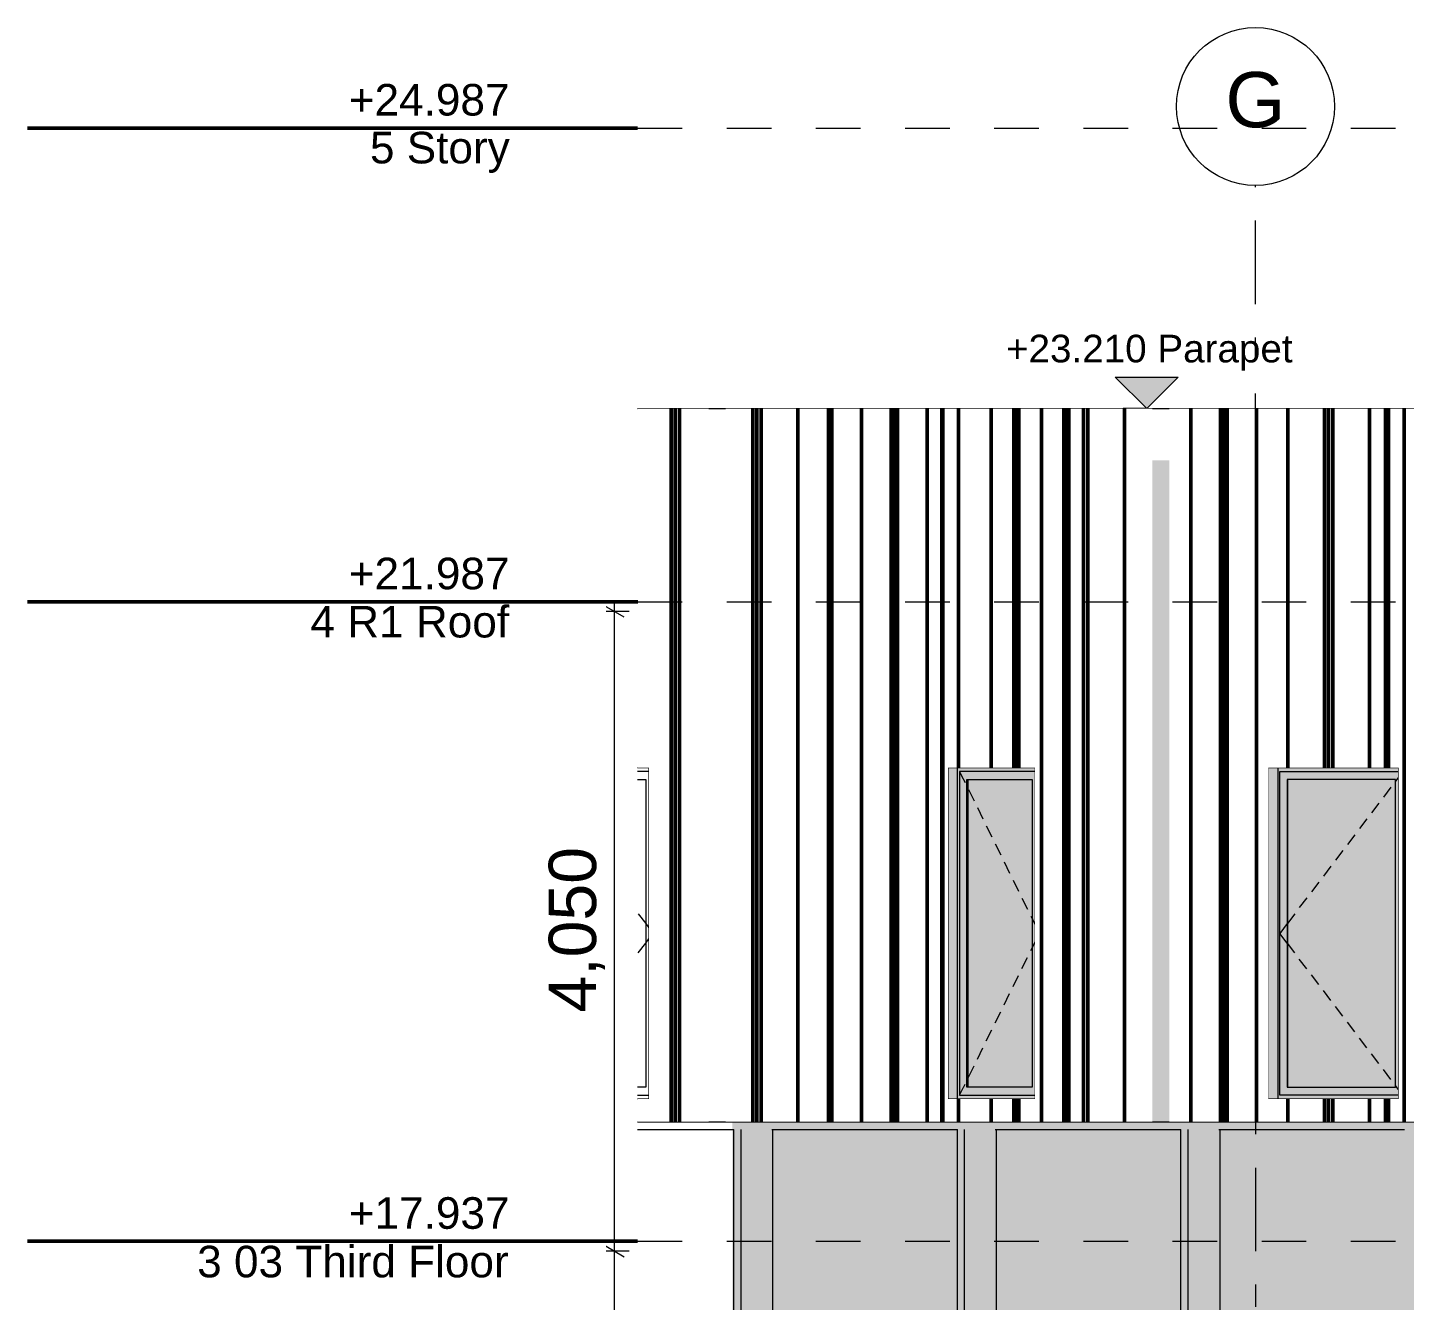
# Model space of a CAD drawing. Header units: millimetres. Extents: x -48147 to 1428745, y -495156 to 18123.
# Drawn here: x 1354000 to 1362717, y -478124 to -470063 of the extents above; entities that cross this region are included whole.
import ezdxf
from ezdxf.enums import TextEntityAlignment as Align

# ---------------------------------------------------------------- set-up
doc = ezdxf.new("R2010")
doc.units = ezdxf.units.MM
doc.header["$MEASUREMENT"] = 0
for name, pattern in [('Dashed', [2822.222233, 1411.111116, -1411.111116]), ('Double Dashed', [1093.611073, 529.166651, -211.666656, 141.111112, -211.666656]), ('Wipeout_Contour', [1000, 0, -1000])]:
    doc.linetypes.add(name, pattern=pattern)
for name, color, linetype, lineweight, true_color in [('0_Pen_No__105', 7, 'Continuous', 15, 0xa6a6a6), ('0_Pen_No__25', 7, 'Continuous', 50, 0x2a2a2a), ('New_A-15-MG_Structural_Grid_Phase_2_Pen_No__222', 7, 'Continuous', 13, 0x65af33)]:
    doc.layers.add(name, color=color, linetype=linetype, lineweight=lineweight, true_color=true_color)
for name, color, linetype, lineweight in [('0_Pen_No__6', 7, 'Continuous', 35), ('A-95-D_1_100_Pen_No__1', 7, 'Continuous', 13), ('A-95-M_Elevation Hatch_Pen_No__22', 8, 'Continuous', 50), ('A-95-P_Drawing_Pen_No__141', 255, 'Continuous', 0), ('New_A-25-M_Curtain_Wall_Pen_No__4', 7, 'Continuous', 20), ('New_A-25-M_Wall_Ext_Pen_No__87', 8, 'Continuous', 20), ('New_A-95-D_1_20_Pen_No__1', 7, 'Continuous', 13), ('New_ArchiCAD Windows_Pen_No__101', 252, 'Continuous', 15), ('New_ArchiCAD Windows_Pen_No__3', 7, 'Continuous', 18), ('New_ArchiCAD Windows_Pen_No__87', 8, 'Continuous', 20)]:
    doc.layers.add(name, color=color, linetype=linetype, lineweight=lineweight)
for name, color, linetype in [('A-95-D_1_100', 7, 'Continuous'), ('A-95-M_Elevation Hatch', 7, 'Continuous'), ('New_A-15-MG_Structural_Grid_Phase_2', 7, 'Continuous'), ('New_A-25-M_Curtain_Wall', 7, 'Continuous'), ('New_A-25-M_Wall_Ext', 7, 'Continuous'), ('New_A-95-D_1_20', 7, 'Continuous'), ('New_ArchiCAD Windows', 7, 'Continuous')]:
    doc.layers.add(name, color=color, linetype=linetype)
doc.styles.add('GENERATED_STYLE_1', font='')
doc.styles.add('GENERATED_STYLE_2', font='')
doc.styles.get('GENERATED_STYLE_1').set_extended_font_data('Arial')
doc.styles.get('GENERATED_STYLE_2').set_extended_font_data('Swis721 BT')
doc.dimstyles.new('GENERATED_STYLE__2', dxfattribs={"dimtxt": 300, "dimasz": 95, "dimexe": 0.18, "dimexo": 0, "dimgap": 0.09, "dimtad": 1, "dimdec": 0, "dimzin": 0, "dimdsep": 46, "dimtxsty": 'GENERATED_STYLE_1', "dimblk": 'ARROWHEAD_2', "dimblk1": 'ARROWHEAD_2', "dimblk2": 'ARROWHEAD_2', "dimcen": 0.09, "dimclrd": 7, "dimclre": 7, "dimclrt": 7, "dimadec": 0, "dimazin": 0, "dimtfac": 1, "dimtdec": 4, "dimtmove": 0, "dimatfit": 3, "dimfxl": 1, "dimtolj": 1, "dimtzin": 0, "dimarcsym": 0})
pattern_1 = [(90, (1341567.36, -489898.95), (-217, 0), []), (90, (1341556.51, -489898.95), (-217, 0), []), (90, (1341545.66, -489898.95), (-217, 0), []), (90, (1341665.01, -489643.95), (-108.5, 0), [])]
pattern_2 = [(90, (1341582.36, -489898.95), (-517, 0), []), (90, (1341556.5, -489898.95), (-517, 0), []), (90, (1341530.66, -489898.95), (-517, 0), []), (90, (1341815, -489643.95), (-258.5, 0), [])]
pattern_3 = [(90, (1341577.36, -489898.95), (-417, 0), []), (90, (1341556.5, -489898.95), (-417, 0), []), (90, (1341535.66, -489898.95), (-417, 0), []), (90, (1341765.01, -489643.95), (-208.5, 0), [])]

# ---------------------------------------------------------------- blocks, each defined once
blk = doc.blocks.new('Section Elem_83_2', base_point=(1341556.5, -489899))
at = {"layer": 'New_A-25-M_Wall_Ext_Pen_No__87', "linetype": 'Continuous'}
blk.add_line((1357862.3, -472476), (1366158.2, -472476), dxfattribs=at)
at = {"color": 254, "linetype": 'Wipeout_Contour', "lineweight": 0, "ltscale": 5762776.106427988}
blk.add_wipeout([(1359828, -474749), (1359828, -476849), (1359887.9, -476849), (1359887.9, -474749)], dxfattribs=at).dxf.layer = 'New_A-25-M_Wall_Ext'
at = {"color": 254, "linetype": 'Wipeout_Contour', "lineweight": 0, "ltscale": 5770428.363466277}
blk.add_wipeout([(1361914.5, -476849), (1361914.5, -474749), (1361854.7, -474749), (1361854.7, -476849)], dxfattribs=at).dxf.layer = 'New_A-25-M_Wall_Ext'
blk = doc.blocks.new('Section Elem_85_2', base_point=(1341556.5, -489899))
at = {"layer": 'New_ArchiCAD Windows_Pen_No__87', "linetype": 'Continuous'}
blk.add_line((1359828, -476849), (1359828, -474749), dxfattribs=at)
at = {"color": 254, "linetype": 'Wipeout_Contour', "lineweight": 0, "ltscale": 7203325.169521975}
blk.add_wipeout([(1359887.9, -474799), (1359887.9, -476799), (1359900.8, -476799), (1359900.8, -474824), (1359900.8, -474799)], dxfattribs=at).dxf.layer = 'New_ArchiCAD Windows'
at = {"color": 254, "linetype": 'Wipeout_Contour', "lineweight": 0, "ltscale": 8643253.80600427}
blk.add_wipeout([(1359887.9, -474799), (1359900.8, -474799), (1359900.8, -474774), (1360378.3, -474774), (1360378.3, -474749), (1359887.9, -474749)], dxfattribs=at).dxf.layer = 'New_ArchiCAD Windows'
at = {"color": 254, "linetype": 'Wipeout_Contour', "lineweight": 0, "ltscale": 8647315.4326097}
blk.add_wipeout([(1359887.9, -476799), (1359887.9, -476849), (1360378.3, -476849), (1360378.3, -476824), (1359900.8, -476824), (1359900.8, -476799)], dxfattribs=at).dxf.layer = 'New_ArchiCAD Windows'
at = {"color": 254, "linetype": 'Wipeout_Contour', "lineweight": 0, "ltscale": 5763122.167936895}
blk.add_wipeout([(1359946.7, -476774), (1359952.7, -476774), (1359952.7, -474824), (1359946.7, -474824)], dxfattribs=at).dxf.layer = 'New_ArchiCAD Windows'
at = {"color": 254, "linetype": 'Wipeout_Contour', "lineweight": 0, "ltscale": 5764704.744710432}
blk.add_wipeout([(1360378.3, -474824), (1360359.3, -474824), (1360359.3, -476774), (1360378.3, -476774)], dxfattribs=at).dxf.layer = 'New_ArchiCAD Windows'
at = {"color": 254, "linetype": 'Wipeout_Contour', "lineweight": 0, "ltscale": 5763024.315750968}
blk.add_wipeout([(1359946.7, -474824), (1359900.8, -474824), (1359900.8, -476774), (1359946.7, -476774)], dxfattribs=at).dxf.layer = 'New_ArchiCAD Windows'
at = {"color": 254, "linetype": 'Wipeout_Contour', "lineweight": 0, "ltscale": 8643819.769864779}
blk.add_wipeout([(1359900.8, -474824), (1359946.7, -474824), (1360359.3, -474824), (1360378.3, -474824), (1360378.3, -474774), (1359900.8, -474774)], dxfattribs=at).dxf.layer = 'New_ArchiCAD Windows'
at = {"color": 254, "linetype": 'Wipeout_Contour', "lineweight": 0, "ltscale": 8647748.428859549}
blk.add_wipeout([(1359946.7, -476774), (1359900.8, -476774), (1359900.8, -476824), (1360378.3, -476824), (1360378.3, -476774), (1360359.3, -476774)], dxfattribs=at).dxf.layer = 'New_ArchiCAD Windows'
at = {"layer": 'New_ArchiCAD Windows_Pen_No__101', "linetype": 'Continuous'}
for p, q in [((1359887.9, -474799), (1359887.9, -474749)), ((1359900.8, -474774), (1359900.8, -474824)), ((1360378.3, -474774), (1359900.8, -474774)), ((1359887.9, -476799), (1359887.9, -474799)), ((1359900.8, -474824), (1359900.8, -476774)), ((1359887.9, -476849), (1359887.9, -476799)), ((1359900.8, -476774), (1359900.8, -476824)), ((1359900.8, -476824), (1360378.3, -476824))]:
    blk.add_line(p, q, dxfattribs=at)
at = {"layer": 'New_ArchiCAD Windows_Pen_No__87', "linetype": 'Continuous'}
for p, q in [((1359828, -474749), (1360378.3, -474749)), ((1360378.3, -476849), (1359828, -476849))]:
    blk.add_line(p, q, dxfattribs=at)
at = {"color": 254, "linetype": 'Wipeout_Contour', "lineweight": 0, "ltscale": 5763901.228882501}
blk.add_wipeout([(1359952.7, -474824), (1359952.7, -476774), (1360359.3, -476774), (1360359.3, -474824)], dxfattribs=at).dxf.layer = 'New_ArchiCAD Windows'
at = {"layer": 'New_ArchiCAD Windows_Pen_No__101', "linetype": 'Continuous'}
for p, q in [((1359946.7, -476774), (1359946.7, -474824)), ((1359946.7, -474824), (1360359.3, -474824)), ((1359952.7, -474824), (1359952.7, -476774)), ((1360359.3, -474824), (1360359.3, -476774)), ((1360359.3, -476774), (1359946.7, -476774))]:
    blk.add_line(p, q, dxfattribs=at)
at = {"layer": 'New_ArchiCAD Windows_Pen_No__3', "linetype": 'Continuous'}
for p, q in [((1359900.8, -474774), (1359935.5, -474844.4)), ((1359957.2, -474888.5), (1359991.9, -474959)), ((1360013.6, -475003.1), (1360048.2, -475073.5)), ((1360069.9, -475117.6), (1360104.6, -475188.1)), ((1360126.3, -475232.2), (1360161, -475302.6)), ((1360182.7, -475346.7), (1360217.3, -475417.2)), ((1360239, -475461.3), (1360273.7, -475531.7)), ((1360295.4, -475575.8), (1360330.1, -475646.3)), ((1360351.8, -475690.4), (1360370.5, -475728.5)), ((1360370.5, -475728.5), (1360378.3, -475744.2)), ((1360351.8, -475907.5), (1360370.5, -475869.4)), ((1360370.5, -475869.4), (1360378.3, -475853.7)), ((1360295.4, -476022.1), (1360330.1, -475951.6)), ((1360239, -476136.6), (1360273.7, -476066.2)), ((1360182.7, -476251.2), (1360217.3, -476180.7)), ((1360126.3, -476365.7), (1360161, -476295.3)), ((1360069.9, -476480.3), (1360104.6, -476409.8)), ((1360013.6, -476594.8), (1360048.2, -476524.4)), ((1359957.2, -476709.4), (1359991.9, -476638.9)), ((1359900.8, -476824), (1359935.5, -476753.5))]:
    blk.add_line(p, q, dxfattribs=at)
at = {"layer": 'New_ArchiCAD Windows_Pen_No__87', "linetype": 'Continuous'}
blk.add_line((1360378.3, -474749), (1360378.3, -476849), dxfattribs=at)
blk = doc.blocks.new('Section Elem_86_2', base_point=(1341556.5, -489899))
at = {"layer": 'New_ArchiCAD Windows_Pen_No__87', "linetype": 'Continuous'}
blk.add_line((1361854.7, -476849), (1361854.7, -474749), dxfattribs=at)
at = {"color": 254, "linetype": 'Wipeout_Contour', "lineweight": 0, "ltscale": 7213534.397406333}
blk.add_wipeout([(1361914.5, -476799), (1361927.4, -476799), (1361927.4, -476774), (1361927.4, -474799), (1361914.5, -474799)], dxfattribs=at).dxf.layer = 'New_ArchiCAD Windows'
at = {"color": 254, "linetype": 'Wipeout_Contour', "lineweight": 0, "ltscale": 8655254.680465762}
blk.add_wipeout([(1361914.5, -474799), (1361927.4, -474799), (1361927.4, -474774), (1362680, -474774), (1362680, -474749), (1361914.5, -474749)], dxfattribs=at).dxf.layer = 'New_ArchiCAD Windows'
at = {"color": 254, "linetype": 'Wipeout_Contour', "lineweight": 0, "ltscale": 8659310.67520515}
blk.add_wipeout([(1361914.5, -476849), (1362680, -476849), (1362680, -476824), (1361927.4, -476824), (1361927.4, -476799), (1361914.5, -476799)], dxfattribs=at).dxf.layer = 'New_ArchiCAD Windows'
at = {"color": 254, "linetype": 'Wipeout_Contour', "lineweight": 0, "ltscale": 5770774.481329256}
blk.add_wipeout([(1361979.3, -474824), (1361973.3, -474824), (1361973.3, -476774), (1361979.3, -476774)], dxfattribs=at).dxf.layer = 'New_ArchiCAD Windows'
at = {"color": 254, "linetype": 'Wipeout_Contour', "lineweight": 0, "ltscale": 5773396.26044436}
blk.add_wipeout([(1362680, -474824), (1362661.1, -474824), (1362661.1, -476774), (1362680, -476774)], dxfattribs=at).dxf.layer = 'New_ArchiCAD Windows'
at = {"color": 254, "linetype": 'Wipeout_Contour', "lineweight": 0, "ltscale": 5770676.613271428}
blk.add_wipeout([(1361973.3, -476774), (1361973.3, -474824), (1361927.4, -474824), (1361927.4, -476774)], dxfattribs=at).dxf.layer = 'New_ArchiCAD Windows'
at = {"color": 254, "linetype": 'Wipeout_Contour', "lineweight": 0, "ltscale": 8656080.428310592}
blk.add_wipeout([(1362680, -474774), (1361927.4, -474774), (1361927.4, -474824), (1361973.3, -474824), (1362661.1, -474824), (1362680, -474824)], dxfattribs=at).dxf.layer = 'New_ArchiCAD Windows'
at = {"color": 254, "linetype": 'Wipeout_Contour', "lineweight": 0, "ltscale": 8660003.525327863}
blk.add_wipeout([(1361973.3, -476774), (1361927.4, -476774), (1361927.4, -476824), (1362680, -476824), (1362680, -476774), (1362661.1, -476774)], dxfattribs=at).dxf.layer = 'New_ArchiCAD Windows'
at = {"layer": 'New_ArchiCAD Windows_Pen_No__101', "linetype": 'Continuous'}
for p, q in [((1361914.5, -474749), (1361914.5, -474799)), ((1361927.4, -474824), (1361927.4, -474774)), ((1361927.4, -474774), (1362680, -474774)), ((1361914.5, -474799), (1361914.5, -476799)), ((1361927.4, -476774), (1361927.4, -474824)), ((1361914.5, -476799), (1361914.5, -476849)), ((1361927.4, -476824), (1361927.4, -476774)), ((1362680, -476824), (1361927.4, -476824))]:
    blk.add_line(p, q, dxfattribs=at)
at = {"layer": 'New_ArchiCAD Windows_Pen_No__87', "linetype": 'Continuous'}
for p, q in [((1361854.7, -474749), (1362680, -474749)), ((1362680, -476849), (1361854.7, -476849))]:
    blk.add_line(p, q, dxfattribs=at)
at = {"color": 254, "linetype": 'Wipeout_Contour', "lineweight": 0, "ltscale": 5772073.140995793}
blk.add_wipeout([(1361979.3, -476774), (1362661.1, -476774), (1362661.1, -474824), (1361979.3, -474824)], dxfattribs=at).dxf.layer = 'New_ArchiCAD Windows'
at = {"layer": 'New_ArchiCAD Windows_Pen_No__101', "linetype": 'Continuous'}
for p, q in [((1361973.3, -474824), (1361973.3, -476774)), ((1362661.1, -474824), (1361973.3, -474824)), ((1361979.3, -476774), (1361979.3, -474824)), ((1362661.1, -476774), (1362661.1, -474824)), ((1361973.3, -476774), (1362661.1, -476774))]:
    blk.add_line(p, q, dxfattribs=at)
at = {"layer": 'New_ArchiCAD Windows_Pen_No__3', "linetype": 'Continuous'}
for p, q in [((1362630.8, -474874), (1362584, -474935.6)), ((1362680, -474809.3), (1362660.1, -474835.5)), ((1362554.7, -474974.1), (1362507.9, -475035.7)), ((1362478.6, -475074.2), (1362431.8, -475135.7)), ((1362402.5, -475174.2), (1362355.7, -475235.8)), ((1362326.4, -475274.3), (1362279.6, -475335.9)), ((1362250.3, -475374.4), (1362203.5, -475435.9)), ((1362174.2, -475474.4), (1362127.4, -475536)), ((1362098.1, -475574.5), (1362051.3, -475636.1)), ((1361974.3, -475737.4), (1361927.4, -475799)), ((1362022, -475674.6), (1361975.2, -475736.1)), ((1361974.3, -475860.5), (1361927.4, -475799)), ((1362022, -475923.3), (1361975.2, -475861.8)), ((1362098.1, -476023.4), (1362051.3, -475961.8)), ((1362174.2, -476123.5), (1362127.4, -476061.9)), ((1362250.3, -476223.5), (1362203.5, -476162)), ((1362326.4, -476323.6), (1362279.6, -476262)), ((1362402.5, -476423.7), (1362355.7, -476362.1)), ((1362478.6, -476523.7), (1362431.8, -476462.2)), ((1362554.7, -476623.8), (1362507.9, -476562.2)), ((1362630.8, -476723.9), (1362584, -476662.3)), ((1362680, -476788.6), (1362660.1, -476762.4))]:
    blk.add_line(p, q, dxfattribs=at)
at = {"layer": 'New_ArchiCAD Windows_Pen_No__87', "linetype": 'Continuous'}
blk.add_line((1362680, -474749), (1362680, -476849), dxfattribs=at)
blk = doc.blocks.new('Section Elem_90_2', base_point=(1341556.5, -489899))
at = {"color": 254, "linetype": 'Wipeout_Contour', "lineweight": 0, "ltscale": 5754005.49804407}
blk.add_wipeout([(1357934.3, -474749), (1357862.3, -474749), (1357862.3, -474774), (1357934.3, -474774)], dxfattribs=at).dxf.layer = 'New_ArchiCAD Windows'
at = {"color": 254, "linetype": 'Wipeout_Contour', "lineweight": 0, "ltscale": 5755477.942738466}
blk.add_wipeout([(1357934.3, -474824), (1357915.4, -474824), (1357915.4, -476774), (1357934.3, -476774)], dxfattribs=at).dxf.layer = 'New_ArchiCAD Windows'
at = {"color": 254, "linetype": 'Wipeout_Contour', "lineweight": 0, "ltscale": 5756750.152837399}
blk.add_wipeout([(1357934.3, -476824), (1357862.3, -476824), (1357862.3, -476849), (1357934.3, -476849)], dxfattribs=at).dxf.layer = 'New_ArchiCAD Windows'
at = {"color": 254, "linetype": 'Wipeout_Contour', "lineweight": 0, "ltscale": 7192593.087318701}
blk.add_wipeout([(1357934.3, -474774), (1357862.3, -474774), (1357862.3, -474824), (1357915.4, -474824), (1357934.3, -474824)], dxfattribs=at).dxf.layer = 'New_ArchiCAD Windows'
at = {"color": 254, "linetype": 'Wipeout_Contour', "lineweight": 0, "ltscale": 7195883.028434827}
blk.add_wipeout([(1357915.4, -476774), (1357862.3, -476774), (1357862.3, -476824), (1357934.3, -476824), (1357934.3, -476774)], dxfattribs=at).dxf.layer = 'New_ArchiCAD Windows'
at = {"layer": 'New_ArchiCAD Windows_Pen_No__101', "linetype": 'Continuous'}
for p, q in [((1357934.3, -474774), (1357862.3, -474774)), ((1357862.3, -476824), (1357934.3, -476824))]:
    blk.add_line(p, q, dxfattribs=at)
at = {"layer": 'New_ArchiCAD Windows_Pen_No__87', "linetype": 'Continuous'}
for p, q in [((1357862.3, -474749), (1357934.3, -474749)), ((1357934.3, -476849), (1357862.3, -476849))]:
    blk.add_line(p, q, dxfattribs=at)
at = {"color": 254, "linetype": 'Wipeout_Contour', "lineweight": 0, "ltscale": 5755341.930241327}
blk.add_wipeout([(1357862.3, -474824), (1357862.3, -476774), (1357915.4, -476774), (1357915.4, -474824)], dxfattribs=at).dxf.layer = 'New_ArchiCAD Windows'
at = {"layer": 'New_ArchiCAD Windows_Pen_No__101', "linetype": 'Continuous'}
for p, q in [((1357862.3, -474824), (1357915.4, -474824)), ((1357915.4, -474824), (1357915.4, -476774)), ((1357915.4, -476774), (1357862.3, -476774))]:
    blk.add_line(p, q, dxfattribs=at)
at = {"layer": 'New_ArchiCAD Windows_Pen_No__3', "linetype": 'Continuous'}
for p, q in [((1357866.6, -475674.6), (1357913.5, -475736.1)), ((1357914.4, -475737.4), (1357934.3, -475763.6)), ((1357914.4, -475860.5), (1357934.3, -475834.3)), ((1357866.6, -475923.3), (1357913.5, -475861.8))]:
    blk.add_line(p, q, dxfattribs=at)
at = {"layer": 'New_ArchiCAD Windows_Pen_No__87', "linetype": 'Continuous'}
blk.add_line((1357934.3, -474749), (1357934.3, -476849), dxfattribs=at)
blk = doc.blocks.new('Section Elem_234_2', base_point=(1341556.5, -489899))
at = {"color": 254, "linetype": 'Wipeout_Contour', "lineweight": 0, "ltscale": 5774166.212725782}
blk.add_wipeout([(1361547.1, -478799), (1362716.9, -478799), (1362716.9, -477042), (1361547.1, -477042)], dxfattribs=at).dxf.layer = 'New_A-25-M_Curtain_Wall'
blk = doc.blocks.new('Section Elem_235_2', base_point=(1341556.5, -489899))
at = {"color": 254, "linetype": 'Wipeout_Contour', "lineweight": 0, "ltscale": 5768825.619218007}
blk.add_wipeout([(1360132.1, -478799), (1361301.9, -478799), (1361301.9, -477042), (1360132.1, -477042)], dxfattribs=at).dxf.layer = 'New_A-25-M_Curtain_Wall'
blk = doc.blocks.new('Section Elem_236_2', base_point=(1341556.5, -489899))
at = {"color": 254, "linetype": 'Wipeout_Contour', "lineweight": 0, "ltscale": 5763485.635523133}
blk.add_wipeout([(1358717, -478799), (1359886.8, -478799), (1359886.8, -477042), (1358717, -477042)], dxfattribs=at).dxf.layer = 'New_A-25-M_Curtain_Wall'
blk = doc.blocks.new('Section Elem_237_2', base_point=(1341556.5, -489899))
at = {"color": 254, "linetype": 'Wipeout_Contour', "lineweight": 0, "ltscale": 5759203.197287445}
blk.add_wipeout([(1357862.3, -477042), (1357862.3, -478799), (1358471.8, -478799), (1358471.8, -477042)], dxfattribs=at).dxf.layer = 'New_A-25-M_Curtain_Wall'
blk = doc.blocks.new('Section Elem_252_2', base_point=(1341556.5, -489899))
at = {"color": 254, "linetype": 'Wipeout_Contour', "lineweight": 0, "ltscale": 5758411.84485681}
blk.add_wipeout([(1357862.3, -477042), (1358688.1, -477042), (1358688.1, -476992), (1357862.3, -476992)], dxfattribs=at).dxf.layer = 'New_A-25-M_Curtain_Wall'
at = {"layer": 'New_A-25-M_Curtain_Wall_Pen_No__4', "linetype": 'Continuous'}
for p, q in [((1357862.3, -476992), (1358688.1, -476992)), ((1357862.3, -477042), (1358471.8, -477042))]:
    blk.add_line(p, q, dxfattribs=at)
blk = doc.blocks.new('Section Elem_253_2', base_point=(1341556.5, -489899))
at = {"color": 254, "linetype": 'Wipeout_Contour', "lineweight": 0, "ltscale": 5760456.291798484}
blk.add_wipeout([(1358517.7, -477042), (1358471.8, -477042), (1358471.8, -478824), (1358517.7, -478824)], dxfattribs=at).dxf.layer = 'New_A-25-M_Curtain_Wall'
at = {"layer": 'New_A-25-M_Curtain_Wall_Pen_No__4', "linetype": 'Continuous'}
blk.add_line((1358471.8, -478824), (1358471.8, -477042), dxfattribs=at)
at = {"color": 254, "linetype": 'Wipeout_Contour', "lineweight": 0, "ltscale": 8642129.346363949}
blk.add_wipeout([(1358517.7, -478824), (1358711, -478824), (1358711, -478799), (1358717, -478799), (1358717, -477042), (1358517.7, -477042)], dxfattribs=at).dxf.layer = 'New_A-25-M_Curtain_Wall'
at = {"layer": 'New_A-25-M_Curtain_Wall_Pen_No__4', "linetype": 'Continuous'}
for p, q in [((1358517.7, -478824), (1358517.7, -477042)), ((1358717, -477042), (1358717, -478799))]:
    blk.add_line(p, q, dxfattribs=at)
blk = doc.blocks.new('Section Elem_254_2', base_point=(1341556.5, -489899))
at = {"color": 254, "linetype": 'Wipeout_Contour', "lineweight": 0, "ltscale": 5762640.669669298}
blk.add_wipeout([(1358688.1, -477042), (1360103.1, -477042), (1360103.1, -476992), (1358688.1, -476992)], dxfattribs=at).dxf.layer = 'New_A-25-M_Curtain_Wall'
at = {"layer": 'New_A-25-M_Curtain_Wall_Pen_No__4', "linetype": 'Continuous'}
for p, q in [((1358688.1, -476992), (1360103.1, -476992)), ((1358711, -477042), (1359886.8, -477042))]:
    blk.add_line(p, q, dxfattribs=at)
blk = doc.blocks.new('Section Elem_255_2', base_point=(1341556.5, -489899))
at = {"color": 254, "linetype": 'Wipeout_Contour', "lineweight": 0, "ltscale": 5765795.911608368}
blk.add_wipeout([(1359932.7, -477042), (1359886.8, -477042), (1359886.8, -478824), (1359932.7, -478824)], dxfattribs=at).dxf.layer = 'New_A-25-M_Curtain_Wall'
at = {"layer": 'New_A-25-M_Curtain_Wall_Pen_No__4', "linetype": 'Continuous'}
blk.add_line((1359886.8, -478824), (1359886.8, -477042), dxfattribs=at)
at = {"color": 254, "linetype": 'Wipeout_Contour', "lineweight": 0, "ltscale": 8650138.343260981}
blk.add_wipeout([(1359932.7, -478824), (1360126.1, -478824), (1360126.1, -478799), (1360132.1, -478799), (1360132.1, -477042), (1359932.7, -477042)], dxfattribs=at).dxf.layer = 'New_A-25-M_Curtain_Wall'
at = {"layer": 'New_A-25-M_Curtain_Wall_Pen_No__4', "linetype": 'Continuous'}
for p, q in [((1359932.7, -478824), (1359932.7, -477042)), ((1360132.1, -477042), (1360132.1, -478799))]:
    blk.add_line(p, q, dxfattribs=at)
blk = doc.blocks.new('Section Elem_256_2', base_point=(1341556.5, -489899))
at = {"color": 254, "linetype": 'Wipeout_Contour', "lineweight": 0, "ltscale": 5767981.803180664}
blk.add_wipeout([(1360103.1, -477042), (1361518.2, -477042), (1361518.2, -476992), (1360103.1, -476992)], dxfattribs=at).dxf.layer = 'New_A-25-M_Curtain_Wall'
at = {"layer": 'New_A-25-M_Curtain_Wall_Pen_No__4', "linetype": 'Continuous'}
for p, q in [((1360103.1, -476992), (1361518.2, -476992)), ((1360126.1, -477042), (1361301.9, -477042))]:
    blk.add_line(p, q, dxfattribs=at)
blk = doc.blocks.new('Section Elem_257_2', base_point=(1341556.5, -489899))
at = {"color": 254, "linetype": 'Wipeout_Contour', "lineweight": 0, "ltscale": 5771136.142255977}
blk.add_wipeout([(1361347.7, -477042), (1361301.9, -477042), (1361301.9, -478824), (1361347.7, -478824)], dxfattribs=at).dxf.layer = 'New_A-25-M_Curtain_Wall'
at = {"layer": 'New_A-25-M_Curtain_Wall_Pen_No__4', "linetype": 'Continuous'}
blk.add_line((1361301.9, -478824), (1361301.9, -477042), dxfattribs=at)
at = {"color": 254, "linetype": 'Wipeout_Contour', "lineweight": 0, "ltscale": 8658148.257076174}
blk.add_wipeout([(1361347.7, -477042), (1361347.7, -478824), (1361541.1, -478824), (1361541.1, -478799), (1361547.1, -478799), (1361547.1, -477042)], dxfattribs=at).dxf.layer = 'New_A-25-M_Curtain_Wall'
at = {"layer": 'New_A-25-M_Curtain_Wall_Pen_No__4', "linetype": 'Continuous'}
for p, q in [((1361347.7, -478824), (1361347.7, -477042)), ((1361547.1, -477042), (1361547.1, -478799))]:
    blk.add_line(p, q, dxfattribs=at)
blk = doc.blocks.new('Section Elem_258_2', base_point=(1341556.5, -489899))
at = {"color": 254, "linetype": 'Wipeout_Contour', "lineweight": 0, "ltscale": 5773323.544498913}
blk.add_wipeout([(1361518.2, -477042), (1362933.2, -477042), (1362933.2, -476992), (1361518.2, -476992)], dxfattribs=at).dxf.layer = 'New_A-25-M_Curtain_Wall'
at = {"layer": 'New_A-25-M_Curtain_Wall_Pen_No__4', "linetype": 'Continuous'}
for p, q in [((1361518.2, -476992), (1362933.2, -476992)), ((1361541.1, -477042), (1362716.9, -477042))]:
    blk.add_line(p, q, dxfattribs=at)
blk = doc.blocks.new('Standard grid marker[6]_2', base_point=(1361773.5, -471062.6))
at = {"layer": 'New_A-15-MG_Structural_Grid_Phase_2_Pen_No__222', "linetype": 'Double Dashed'}
for q in [(1361773.5, -471062.6), (1361773.5, -490959.5)]:
    blk.add_line((1361773.5, -474002.1), q, dxfattribs=at)
at = {"layer": 'New_A-15-MG_Structural_Grid_Phase_2_Pen_No__222', "linetype": 'Continuous'}
blk.add_circle((1361773.5, -470562.6), 500, dxfattribs=at)
at = {"layer": 'New_A-15-MG_Structural_Grid_Phase_2_Pen_No__222', "linetype": 'Double Dashed'}
blk.add_point((1361773.5, -474002.1), dxfattribs=at)
blk.add_point((1361773.5, -474002.1), dxfattribs=at)
at = {"layer": 'New_A-15-MG_Structural_Grid_Phase_2_Pen_No__222', "style": 'GENERATED_STYLE_2'}
for tag, p in [('AC_MarkerText_1_0', (1361773.5, -470519.4)), ('AC_MarkerText_1_1', (1361773.5, -494355.7))]:
    blk.add_attdef(tag, text='', height=350, rotation=360, dxfattribs=at).set_placement(p, align=Align.MIDDLE_CENTER)
blk = doc.blocks.new('*D698', base_point=(1341556.5, -489899))
at = {"layer": 'A-95-D_1_100_Pen_No__1', "linetype": 'Continuous'}
for p, q in [((1357809.2, -477810.8), (1357621.7, -477810.8)), ((1357652.9, -477774.7), (1357777.9, -477846.9)), ((1357715.4, -481860.8), (1357715.4, -477810.8)), ((1357652.9, -481824.7), (1357777.9, -481896.9)), ((1357809.2, -481860.8), (1357621.7, -481860.8))]:
    blk.add_line(p, q, dxfattribs=at)
at = {"layer": 'A-95-D_1_100_Pen_No__1', "insert": (1357655.4, -480350.6), "char_height": 300, "attachment_point": 7, "rotation": 90, "style": 'GENERATED_STYLE_1'}
blk.add_mtext('\\A1;{\\fArial|b0|i0|c0|p34;4,050}', dxfattribs=at)
blk = doc.blocks.new('ARROWHEAD_2')
at = {"color": 0, "linetype": 'Continuous', "lineweight": 0}
for p, q in [((0, 0), (-1, 0)), ((-0.378, -0.655), (0.378, 0.655))]:
    blk.add_line(p, q, dxfattribs=at)
blk = doc.blocks.new('*D699', base_point=(1341556.5, -489899))
at = {"layer": 'A-95-D_1_100_Pen_No__1', "linetype": 'Continuous'}
for p, q in [((1357777.9, -473797.1), (1357652.9, -473724.9)), ((1357715.4, -473761), (1357715.4, -473699.9)), ((1357809.2, -473761), (1357621.7, -473761)), ((1357715.4, -477810.8), (1357715.4, -473761)), ((1357809.2, -477810.8), (1357621.7, -477810.8)), ((1357652.9, -477774.7), (1357777.9, -477846.9))]:
    blk.add_line(p, q, dxfattribs=at)
at = {"layer": 'A-95-D_1_100_Pen_No__1', "insert": (1357655.4, -476300.7), "char_height": 300, "attachment_point": 7, "rotation": 90, "style": 'GENERATED_STYLE_1'}
blk.add_mtext('\\A1;{\\fArial|b0|i0|c0|p34;4,050}', dxfattribs=at)
blk = doc.blocks.new('Dimension_1_2', base_point=(1361085.2, -472476))
at = {"layer": 'New_A-95-D_1_20', "linetype": 'Continuous', "lineweight": 0, "true_color": 0x000000}
blk.add_hatch(color=178, dxfattribs=at).paths.add_polyline_path([(1361085.2, -472476), (1361285.2, -472276), (1360885.2, -472276)])
at = {"layer": 'New_A-95-D_1_20_Pen_No__1', "linetype": 'Continuous'}
for p, q in [((1361085.2, -472476), (1360885.2, -472276)), ((1360885.2, -472276), (1361285.2, -472276)), ((1361285.2, -472276), (1361085.2, -472476)), ((1361085.2, -472476), (1360935.2, -472476)), ((1361085.2, -472476), (1361235.2, -472476))]:
    blk.add_line(p, q, dxfattribs=at)
at = {"layer": 'New_A-95-D_1_20_Pen_No__1', "insert": (1360194.4, -472236), "char_height": 175, "attachment_point": 7, "style": 'GENERATED_STYLE_1'}
blk.add_mtext('\\A1;{\\fArial|b0|i0|c0|p34;+23.210 Parapet}', dxfattribs=at)
blk = doc.blocks.new('S-27 Building Section_STORY_MARKER', base_point=(1341556.5, -489899))
at = {"layer": '0_Pen_No__105', "linetype": 'Dashed', "ltscale": 0.2}
for p, q in [((1357862.3, -470699), (1422610.8, -470699)), ((1357862.3, -473699), (1422610.8, -473699)), ((1357862.3, -477749), (1422610.8, -477749))]:
    blk.add_line(p, q, dxfattribs=at)
at = {"layer": '0_Pen_No__25', "linetype": 'Continuous'}
for p, q in [((1357862.3, -470699), (1357762.3, -470699)), ((1357862.3, -473699), (1357762.3, -473699)), ((1357862.3, -477749), (1357762.3, -477749))]:
    blk.add_line(p, q, dxfattribs=at)
at = {"color": 254, "linetype": 'Wipeout_Contour', "lineweight": 0, "ltscale": 5740851.994145318}
blk.add_wipeout([(1354000.3, -470402.5), (1354000.3, -470995.4), (1357662.3, -470995.4), (1357662.3, -470402.5)], dxfattribs=at)
at = {"color": 254, "linetype": 'Wipeout_Contour', "lineweight": 0, "ltscale": 5744798.759053579}
blk.add_wipeout([(1354000.3, -473402.5), (1354000.3, -473995.4), (1357662.3, -473995.4), (1357662.3, -473402.5)], dxfattribs=at)
at = {"color": 254, "linetype": 'Wipeout_Contour', "lineweight": 0, "ltscale": 5750162.318830434}
blk.add_wipeout([(1354000.3, -477452.5), (1354000.3, -478045.4), (1357662.3, -478045.4), (1357662.3, -477452.5)], dxfattribs=at)
at = {"layer": '0_Pen_No__25', "linetype": 'Continuous'}
for p, q in [((1354000.3, -470699), (1357062.3, -470699)), ((1357462.3, -470699), (1357062.3, -470699)), ((1357462.3, -470699), (1357662.3, -470699)), ((1357762.3, -470699), (1357662.3, -470699)), ((1354000.3, -473699), (1357062.3, -473699)), ((1357462.3, -473699), (1357062.3, -473699)), ((1357462.3, -473699), (1357662.3, -473699)), ((1357762.3, -473699), (1357662.3, -473699)), ((1354000.3, -477749), (1357062.3, -477749)), ((1357462.3, -477749), (1357062.3, -477749)), ((1357462.3, -477749), (1357662.3, -477749)), ((1357762.3, -477749), (1357662.3, -477749))]:
    blk.add_line(p, q, dxfattribs=at)
at = {"layer": '0_Pen_No__6', "char_height": 200, "attachment_point": 1, "style": 'GENERATED_STYLE_2'}
for s, insert in [('\\A1;{\\fSwis721 BT|b0|i0|c0|p34;+24.987}', (1356033.8, -470420.1)), ('\\A1;{\\fSwis721 BT|b0|i0|c0|p34;5 Story}', (1356167.8, -470723.1)), ('\\A1;{\\fSwis721 BT|b0|i0|c0|p34;+21.987}', (1356033.8, -473420.1)), ('\\A1;{\\fSwis721 BT|b0|i0|c0|p34;4 R1 Roof}', (1355791, -473725.3)), ('\\A1;{\\fSwis721 BT|b0|i0|c0|p34;+17.937}', (1356033.8, -477470.1)), ('\\A1;{\\fSwis721 BT|b0|i0|c0|p34;3 03 Third Floor}', (1355074.2, -477777.5))]:
    blk.add_mtext(s, dxfattribs=dict(at, insert=insert))

msp = doc.modelspace()

# ---------------------------------------------------------------- block references
at = {"layer": 'New_A-25-M_Wall_Ext'}
msp.add_blockref('Section Elem_83_2', (1341556.5, -489899), dxfattribs=at)

# ---------------------------------------------------------------- next in the draw order: block references
at = {"layer": 'New_A-25-M_Curtain_Wall'}
for name in ['Section Elem_237_2', 'Section Elem_236_2', 'Section Elem_235_2', 'Section Elem_234_2']:
    msp.add_blockref(name, (1341556.5, -489899), dxfattribs=at)
at = {"layer": 'New_A-95-D_1_20', "linetype": 'Continuous'}
msp.add_blockref('Dimension_1_2', (1361085.2, -472476), dxfattribs=at)
at = {"layer": 'New_ArchiCAD Windows'}
for name in ['Section Elem_90_2', 'Section Elem_85_2', 'Section Elem_86_2']:
    msp.add_blockref(name, (1341556.5, -489899), dxfattribs=at)

# ---------------------------------------------------------------- next in the draw order: block references
at = {"layer": 'New_A-25-M_Curtain_Wall'}
msp.add_blockref('Section Elem_252_2', (1341556.5, -489899), dxfattribs=at)

# ---------------------------------------------------------------- next in the draw order: block references
msp.add_blockref('Section Elem_253_2', (1341556.5, -489899), dxfattribs=at)

# ---------------------------------------------------------------- next in the draw order: block references
msp.add_blockref('Section Elem_254_2', (1341556.5, -489899), dxfattribs=at)

# ---------------------------------------------------------------- next in the draw order: block references
msp.add_blockref('Section Elem_255_2', (1341556.5, -489899), dxfattribs=at)

# ---------------------------------------------------------------- next in the draw order: block references
msp.add_blockref('Section Elem_256_2', (1341556.5, -489899), dxfattribs=at)

# ---------------------------------------------------------------- next in the draw order: block references
msp.add_blockref('Section Elem_257_2', (1341556.5, -489899), dxfattribs=at)

# ---------------------------------------------------------------- next in the draw order: block references
msp.add_blockref('Section Elem_258_2', (1341556.5, -489899), dxfattribs=at)

# ---------------------------------------------------------------- next in the draw order: dimensions: what is measured, and where the dimension line sits
at = {"layer": 'A-95-D_1_100', "linetype": 'Continuous'}
dim = msp.add_linear_dim(base=(1357715.4, -477810.8), p1=(1367703.9, -481860.8), p2=(1366299.9, -477810.8), angle=90, dimstyle='GENERATED_STYLE__2', dxfattribs=at)
dim.commit()
dim.dimension.update_dxf_attribs({"geometry": '*D698', "text_midpoint": (1357505.4, -479781.4), "dimtype": 160, "text_rotation": 90})

# ---------------------------------------------------------------- next in the draw order: hatches: boundary and pattern name
at = {"layer": 'A-95-P_Drawing_Pen_No__141', "linetype": 'Continuous', "lineweight": 15}
msp.add_hatch(color=8, dxfattribs=at).paths.add_polyline_path([(1364694, -474729), (1364694, -472804), (1358462.3, -472804), (1358462.3, -489899), (1374449.4, -489899), (1374449.4, -482939.8), (1364694, -482939.8), (1364694, -482262.6)])

# ---------------------------------------------------------------- next in the draw order: block references
at = {"layer": 'New_A-15-MG_Structural_Grid_Phase_2', "color": 8, "linetype": 'Continuous', "lineweight": 15}
ref = msp.add_blockref('Standard grid marker[6]_2', (1361773.5, -471062.6), dxfattribs=at)
ref.add_attrib('AC_MarkerText_1', 'G', dxfattribs={"layer": 'New_A-15-MG_Structural_Grid_Phase_2_Pen_No__222', "color": 85, "true_color": 0x65af33, "height": 350, "rotation": 360, "style": 'GENERATED_STYLE_2'}).set_placement((1361773.5, -470519.4), align=Align.MIDDLE_CENTER)

# ---------------------------------------------------------------- next in the draw order: dimensions: what is measured, and where the dimension line sits
at = {"layer": 'A-95-D_1_100', "linetype": 'Continuous'}
dim = msp.add_linear_dim(base=(1357715.4, -473761), p1=(1366299.9, -477810.8), p2=(1366432.7, -473761), angle=90, dimstyle='GENERATED_STYLE__2', dxfattribs=at)
dim.commit()
dim.dimension.update_dxf_attribs({"geometry": '*D699', "text_midpoint": (1357505.4, -475731.6), "dimtype": 160, "text_rotation": 90})

# ---------------------------------------------------------------- next in the draw order: wipeouts: each hides what was drawn before it
at = {"color": 254, "linetype": 'Wipeout_Contour', "lineweight": 0, "ltscale": 11510070.05269564}
msp.add_wipeout([(1357863, -476849), (1357934.3, -476849), (1357934.3, -474749), (1357863, -474749), (1357863, -472476), (1358311.4, -472476), (1358311.4, -476992), (1357863, -476992)], dxfattribs=at).dxf.layer = 'A-95-M_Elevation Hatch'
at = {"color": 254, "linetype": 'Wipeout_Contour', "lineweight": 0, "ltscale": 8636352.716611037}
msp.add_wipeout([(1359068.6, -472476), (1358420.2, -472476), (1358420.2, -474749), (1358420.2, -476992), (1358908.2, -476992), (1359068.6, -476992)], dxfattribs=at).dxf.layer = 'A-95-M_Elevation Hatch'
at = {"color": 254, "linetype": 'Wipeout_Contour', "lineweight": 0, "ltscale": 11527214.12117876}
msp.add_wipeout([(1359987.1, -472476), (1360700.7, -472476), (1360700.7, -476992), (1359987.1, -476992), (1359987.1, -476849), (1360378.3, -476849), (1360378.3, -474749), (1359987.1, -474749)], dxfattribs=at).dxf.layer = 'A-95-M_Elevation Hatch'
at = {"color": 254, "linetype": 'Wipeout_Contour', "lineweight": 0, "ltscale": 11545328.52564745}
msp.add_wipeout([(1362680, -476849), (1362585.4, -476849), (1362585.4, -476992), (1362795.5, -476992), (1362795.5, -472476), (1362585.4, -472476), (1362585.4, -474749), (1362680, -474749)], dxfattribs=at).dxf.layer = 'A-95-M_Elevation Hatch'

# ---------------------------------------------------------------- next in the draw order: hatches: boundary and pattern name
at = {"layer": 'A-95-M_Elevation Hatch_Pen_No__22', "linetype": 'Continuous'}
h = msp.add_hatch(dxfattribs=at)
h.set_pattern_fill('cladding_vertical3_0002', color=256, style=0, pattern_type=2)
h.set_pattern_definition(pattern_2)
h.paths.add_polyline_path([(1357863, -476849), (1357934.3, -476849), (1357934.3, -474749), (1357863, -474749), (1357863, -472476), (1358311.4, -472476), (1358311.4, -476992), (1357863, -476992)])
h = msp.add_hatch(dxfattribs=at)
h.set_pattern_fill('cladding_vertical3_0002', color=256, style=0, pattern_type=2)
h.set_pattern_definition(pattern_2)
h.paths.add_polyline_path([(1359068.6, -472476), (1358420.2, -472476), (1358420.2, -474749), (1358420.2, -476992), (1358908.2, -476992), (1359068.6, -476992)])
h = msp.add_hatch(dxfattribs=at)
h.set_pattern_fill('cladding_vertical_1_0002', color=256, style=0, pattern_type=2)
h.set_pattern_definition([(90, (1341572.36, -489898.95), (-317, 0), []), (90, (1341556.5, -489898.95), (-317, 0), []), (90, (1341540.66, -489898.95), (-317, 0), []), (90, (1341715.01, -489643.95), (-158.5, 0), [])])
h.paths.add_polyline_path([(1359987.1, -472476), (1360700.7, -472476), (1360700.7, -476992), (1359987.1, -476992), (1359987.1, -476849), (1360378.3, -476849), (1360378.3, -474749), (1359987.1, -474749)])
h = msp.add_hatch(dxfattribs=at)
h.set_pattern_fill('cladding_vertical__0002', color=256, style=0, pattern_type=2)
h.set_pattern_definition(pattern_1)
h.paths.add_polyline_path([(1362680, -476849), (1362585.4, -476849), (1362585.4, -476992), (1362795.5, -476992), (1362795.5, -472476), (1362585.4, -472476), (1362585.4, -474749), (1362680, -474749)])

# ---------------------------------------------------------------- next in the draw order: wipeouts: each hides what was drawn before it
at = {"color": 254, "linetype": 'Wipeout_Contour', "lineweight": 0, "ltscale": 11524429.85526193}
msp.add_wipeout([(1359987.1, -472476), (1359777, -472476), (1359777, -476992), (1359987.1, -476992), (1359987.1, -476849), (1359828, -476849), (1359828, -474749), (1359987.1, -474749)], dxfattribs=at).dxf.layer = 'A-95-M_Elevation Hatch'
at = {"color": 254, "linetype": 'Wipeout_Contour', "lineweight": 0, "ltscale": 5765294.528727938}
msp.add_wipeout([(1360671.4, -472476), (1361119.9, -472476), (1361119.9, -476992), (1360671.4, -476992)], dxfattribs=at).dxf.layer = 'A-95-M_Elevation Hatch'
at = {"color": 254, "linetype": 'Wipeout_Contour', "lineweight": 0, "ltscale": 5768972.834664319}
msp.add_wipeout([(1362585.4, -472476), (1361937, -472476), (1361937, -474749), (1362585.4, -474749)], dxfattribs=at).dxf.layer = 'A-95-M_Elevation Hatch'

# ---------------------------------------------------------------- next in the draw order: hatches: boundary and pattern name
at = {"layer": 'A-95-M_Elevation Hatch_Pen_No__22', "linetype": 'Continuous'}
h = msp.add_hatch(dxfattribs=at)
h.set_pattern_fill('cladding_vertical__0002', color=256, style=0, pattern_type=2)
h.set_pattern_definition(pattern_1)
h.paths.add_polyline_path([(1359987.1, -472476), (1359777, -472476), (1359777, -476992), (1359987.1, -476992), (1359987.1, -476849), (1359828, -476849), (1359828, -474749), (1359987.1, -474749)])
h = msp.add_hatch(dxfattribs=at)
h.set_pattern_fill('cladding_vertical3_0002', color=256, style=0, pattern_type=2)
h.set_pattern_definition(pattern_2)
h.paths.add_polyline_path([(1360671.4, -472476), (1361119.9, -472476), (1361119.9, -476992), (1360671.4, -476992)])
h = msp.add_hatch(dxfattribs=at)
h.set_pattern_fill('cladding_vertical3_0002', color=256, style=0, pattern_type=2)
h.set_pattern_definition(pattern_2)
h.paths.add_polyline_path([(1362585.4, -472476), (1361937, -472476), (1361937, -474749), (1362585.4, -474749)])

# ---------------------------------------------------------------- next in the draw order: wipeouts: each hides what was drawn before it
at = {"color": 254, "linetype": 'Wipeout_Contour', "lineweight": 0, "ltscale": 7200260.34191806}
msp.add_wipeout([(1359777, -472476), (1359068.6, -472476), (1359068.6, -476992), (1359264.1, -476992), (1359777, -476992)], dxfattribs=at).dxf.layer = 'A-95-M_Elevation Hatch'
at = {"color": 254, "linetype": 'Wipeout_Contour', "lineweight": 0, "ltscale": 11538359.45128375}
msp.add_wipeout([(1361937, -472476), (1361228.6, -472476), (1361228.6, -476992), (1361937, -476992), (1361937, -476849), (1361854.7, -476849), (1361854.7, -474749), (1361937, -474749)], dxfattribs=at).dxf.layer = 'A-95-M_Elevation Hatch'

# ---------------------------------------------------------------- next in the draw order: hatches: boundary and pattern name
at = {"layer": 'A-95-M_Elevation Hatch_Pen_No__22', "linetype": 'Continuous'}
h = msp.add_hatch(dxfattribs=at)
h.set_pattern_fill('cladding_vertical2_0002', color=256, style=0, pattern_type=2)
h.set_pattern_definition(pattern_3)
h.paths.add_polyline_path([(1359777, -472476), (1359068.6, -472476), (1359068.6, -476992), (1359264.1, -476992), (1359777, -476992)])
h = msp.add_hatch(dxfattribs=at)
h.set_pattern_fill('cladding_vertical2_0002', color=256, style=0, pattern_type=2)
h.set_pattern_definition(pattern_3)
h.paths.add_polyline_path([(1361937, -472476), (1361228.6, -472476), (1361228.6, -476992), (1361937, -476992), (1361937, -476849), (1361854.7, -476849), (1361854.7, -474749), (1361937, -474749)])

# ---------------------------------------------------------------- next in the draw order: wipeouts: each hides what was drawn before it
at = {"color": 254, "linetype": 'Wipeout_Contour', "lineweight": 0, "ltscale": 5773329.975413293}
msp.add_wipeout([(1361937, -476992), (1362585.4, -476992), (1362585.4, -476849), (1361937, -476849)], dxfattribs=at).dxf.layer = 'A-95-M_Elevation Hatch'

# ---------------------------------------------------------------- next in the draw order: hatches: boundary and pattern name
at = {"layer": 'A-95-M_Elevation Hatch_Pen_No__22', "linetype": 'Continuous'}
h = msp.add_hatch(dxfattribs=at)
h.set_pattern_fill('cladding_vertical3_0002', color=256, style=0, pattern_type=2)
h.set_pattern_definition(pattern_2)
h.paths.add_polyline_path([(1361937, -476992), (1362585.4, -476992), (1362585.4, -476849), (1361937, -476849)])

# ---------------------------------------------------------------- next in the draw order: block references
at = {"linetype": 'Continuous', "lineweight": 0}
msp.add_blockref('S-27 Building Section_STORY_MARKER', (1341556.5, -489899), dxfattribs=at)

doc.saveas('drawing.dxf')
